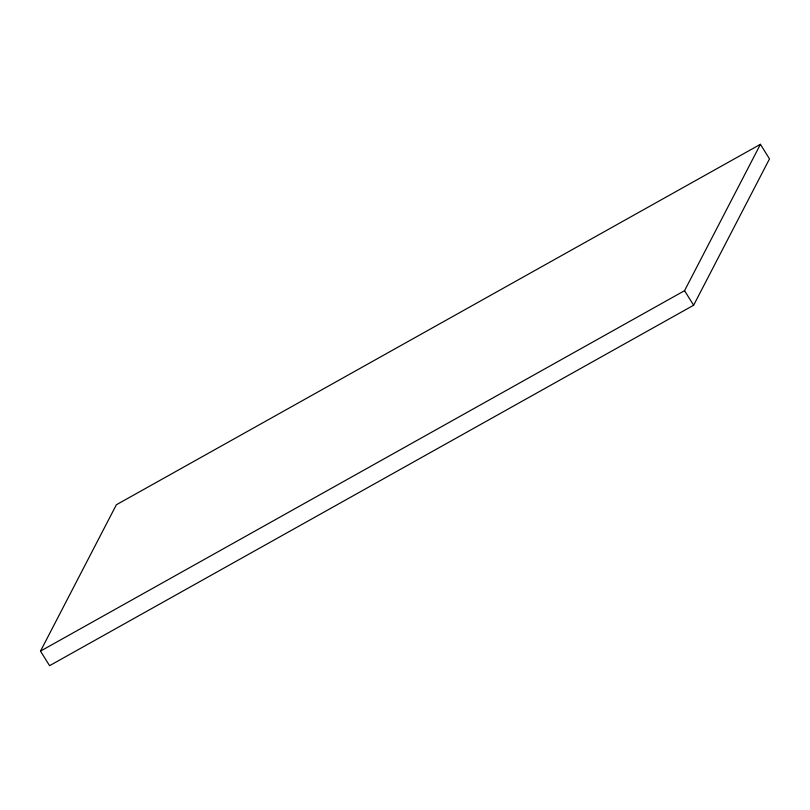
<?xml version="1.0" encoding="UTF-8"?>
<svg xmlns="http://www.w3.org/2000/svg" width="810" height="810" viewBox="0 0 810 810"><rect width="100%" height="100%" fill="white"/><g stroke="black" fill="none" stroke-linecap="round" stroke-linejoin="round"><path stroke-width="1.21" d="M40.5 651.119L116.367 504.762L760.418 144.312L769.5 158.881L693.633 305.238L49.582 665.688L40.5 651.119L684.551 290.679L760.418 144.312M684.551 290.679L693.633 305.238"/></g></svg>
